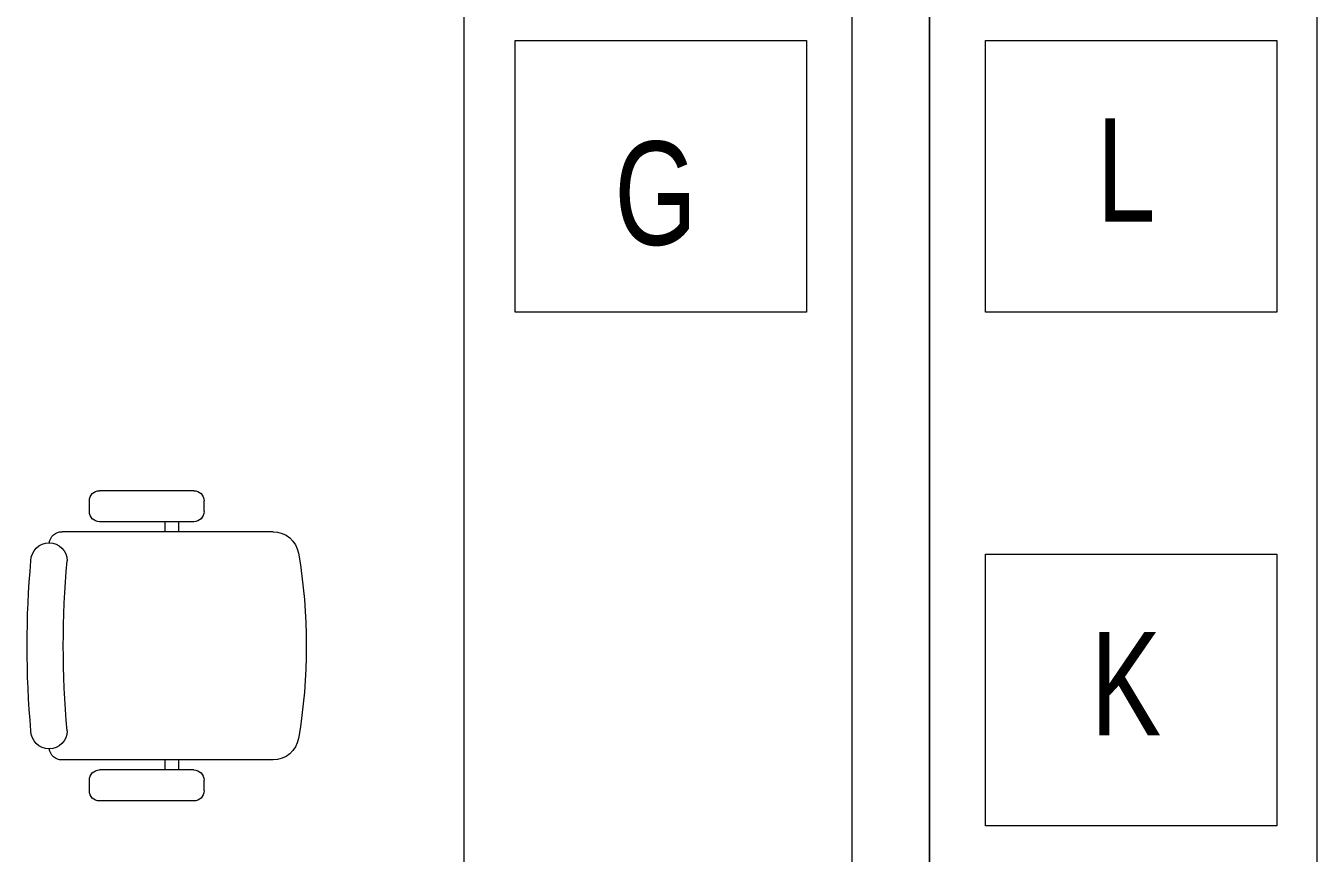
# Model space of a CAD drawing. Header units: metres. Extents: x -18745 to 220762, y -1579758 to -1356048.
# Drawn here: x 197791 to 200288, y -1457815 to -1456215 of the extents above; entities that cross this region are included whole.
import ezdxf

# ---------------------------------------------------------------- set-up
doc = ezdxf.new("R2010")
doc.units = ezdxf.units.M
doc.layers.get('0').update_dxf_attribs({"lineweight": 0})
doc.layers.add('A-100 - Copy$0$Medical Equipment and Furniture', color=8, linetype='Continuous', lineweight=0)
doc.layers.add('A-100 - Copy$0$NEW', color=8, linetype='Continuous', lineweight=5)
doc.styles.add('A-100 - Copy$0$X3G_ENTITY_2587EA', font='swisscl.ttf', dxfattribs={"height": 200})

# ---------------------------------------------------------------- blocks, each defined once
blk = doc.blocks.new('*X66')
for p, q in [((5, 3), (5, 3)), ((5, 3), (5, 3)), ((5, 3), (5, 3)), ((5, 3), (5, 3)), ((5, 3), (5, 3)), ((5, 3), (5, 3)), ((5, 3), (5, 3)), ((5, 3), (5, 3)), ((5, 3), (5, 3)), ((5, 3), (5, 3)), ((5, 3), (5, 3)), ((5, 3), (5, 3)), ((5, 3), (5, 3)), ((5, 3), (5, 3)), ((5, 3), (5, 3)), ((5, 3), (5, 3)), ((5, 3), (5, 3)), ((5, 3), (5, 3)), ((5, 3), (5, 3)), ((5, 3), (5, 3)), ((5, 3), (5, 3)), ((5, 3), (5, 3)), ((5, 3), (5, 3)), ((5, 3), (5, 3)), ((5, 3), (5, 3)), ((5, 3), (5, 3)), ((5, 3), (5, 3)), ((5, 3), (5, 3)), ((5, 3), (5, 3)), ((5, 3), (5, 3)), ((5, 3), (5, 3)), ((5, 3), (5, 3)), ((5, 3), (5, 3)), ((5, 3), (5, 3)), ((5, 3), (5, 3)), ((5, 3), (5, 3)), ((5, 3), (5, 3)), ((5, 3), (5, 3)), ((5, 3), (5, 3)), ((5, 3), (5, 3)), ((5, 3), (5, 3)), ((5, 3), (5, 3)), ((5, 3), (5, 3)), ((5, 3), (5, 3)), ((5, 3), (5, 3)), ((5, 3), (5, 3)), ((5, 3), (5, 3)), ((5, 3), (5, 3)), ((5, 3), (5, 3)), ((5, 3), (5, 3)), ((5, 3), (5, 3)), ((5, 3), (5, 3)), ((5, 3), (5, 3)), ((5, 3), (5, 3)), ((5, 3), (5, 3)), ((5, 3), (5, 3)), ((5, 3), (5, 3)), ((5, 3), (5, 3)), ((5, 3), (5, 3)), ((5, 3), (5, 3)), ((5, 3), (5, 3)), ((5, 3), (5, 3)), ((5, 3), (5, 3)), ((5, 3), (5, 3)), ((5, 3), (5, 3)), ((5, 3), (5, 3)), ((6, 3), (5, 3)), ((5, 3), (5, 3)), ((6, 3), (5, 3)), ((5, 3), (5, 3)), ((6, 3), (5, 3)), ((5, 3), (5, 3)), ((6, 3), (5, 3)), ((5, 3), (5, 3)), ((5, 3), (5, 3)), ((5, 3), (5, 3)), ((5, 3), (5, 3)), ((5, 3), (5, 3)), ((5, 3), (5, 3)), ((5, 3), (5, 3)), ((5, 3), (5, 3)), ((5, 3), (5, 3)), ((5, 3), (5, 3)), ((5, 3), (5, 3)), ((5, 3), (5, 3)), ((5, 3), (5, 3)), ((5, 3), (5, 3)), ((5, 3), (5, 3)), ((5, 3), (5, 3)), ((5, 3), (5, 3)), ((5, 3), (5, 3)), ((5, 3), (5, 3)), ((5, 3), (5, 3)), ((5, 3), (5, 3)), ((5, 3), (5, 3)), ((5, 3), (5, 3)), ((6, 3), (6, 3)), ((6, 3), (6, 3)), ((6, 3), (6, 3)), ((6, 3), (6, 3)), ((6, 3), (6, 3)), ((6, 3), (6, 3)), ((6, 3), (6, 3)), ((6, 3), (6, 3)), ((6, 3), (6, 3)), ((6, 3), (6, 3)), ((6, 3), (6, 3)), ((6, 3), (6, 3)), ((6, 3), (6, 3)), ((6, 3), (6, 3)), ((6, 3), (6, 3)), ((6, 3), (6, 3)), ((6, 3), (6, 3)), ((6, 3), (6, 3)), ((6, 3), (6, 3)), ((6, 3), (6, 3)), ((6, 3), (6, 3)), ((6, 3), (6, 3)), ((6, 3), (6, 3)), ((6, 3), (6, 3)), ((6, 3), (6, 3)), ((6, 3), (6, 3)), ((6, 3), (6, 3)), ((6, 3), (6, 3)), ((6, 3), (6, 3)), ((6, 3), (6, 3)), ((6, 3), (6, 3)), ((6, 3), (6, 3)), ((6, 3), (6, 3)), ((6, 3), (6, 3)), ((6, 3), (6, 3)), ((6, 3), (6, 3)), ((6, 3), (6, 3)), ((6, 3), (6, 3)), ((6, 3), (6, 3)), ((6, 3), (6, 3)), ((6, 3), (6, 3)), ((6, 3), (6, 3)), ((6, 3), (6, 3)), ((6, 3), (6, 3)), ((6, 3), (6, 3)), ((6, 3), (6, 3)), ((6, 3), (6, 3)), ((6, 3), (6, 3)), ((6, 3), (6, 3)), ((6, 3), (6, 3)), ((6, 3), (6, 3)), ((6, 3), (6, 3)), ((6, 3), (6, 3)), ((6, 3), (6, 3)), ((6, 3), (6, 3)), ((6, 3), (6, 3)), ((6, 3), (6, 3)), ((6, 3), (6, 3)), ((6, 3), (6, 3)), ((6, 3), (6, 3)), ((6, 3), (6, 3)), ((6, 3), (6, 3)), ((6, 3), (6, 3)), ((6, 3), (6, 3)), ((6, 3), (6, 3)), ((6, 3), (6, 3)), ((6, 3), (6, 3)), ((6, 3), (6, 3)), ((6, 3), (6, 3)), ((6, 3), (6, 3)), ((6, 3), (6, 3)), ((6, 3), (6, 3)), ((6, 3), (6, 3)), ((6, 3), (6, 3)), ((6, 3), (6, 3)), ((6, 3), (6, 3)), ((6, 3), (6, 3)), ((6, 3), (6, 3)), ((6, 3), (6, 3)), ((6, 3), (6, 3)), ((6, 3), (6, 3)), ((6, 3), (6, 3)), ((6, 3), (6, 3)), ((6, 3), (6, 3)), ((6, 3), (6, 3)), ((6, 3), (6, 3)), ((6, 3), (6, 3)), ((6, 3), (6, 3)), ((6, 3), (6, 3)), ((6, 3), (6, 3)), ((6, 3), (6, 3)), ((6, 3), (6, 3)), ((6, 3), (6, 3)), ((6, 3), (6, 3)), ((6, 3), (6, 3)), ((6, 3), (6, 3)), ((6, 3), (6, 3)), ((6, 3), (6, 3)), ((6, 3), (6, 3)), ((6, 3), (6, 3)), ((6, 3), (6, 3)), ((6, 3), (6, 3)), ((6, 3), (6, 3)), ((6, 3), (6, 3)), ((6, 3), (6, 3)), ((6, 3), (6, 3)), ((6, 3), (6, 3)), ((6, 3), (6, 3)), ((6, 3), (6, 3)), ((6, 3), (6, 3)), ((6, 3), (6, 3)), ((6, 3), (6, 3)), ((6, 3), (6, 3)), ((6, 3), (6, 3)), ((6, 3), (6, 3)), ((6, 3), (6, 3)), ((6, 3), (6, 3)), ((6, 3), (6, 3)), ((6, 3), (6, 3)), ((6, 3), (6, 3)), ((6, 3), (6, 3)), ((6, 3), (6, 3)), ((6, 3), (6, 3)), ((6, 3), (6, 3)), ((6, 3), (6, 3)), ((6, 3), (6, 3)), ((6, 3), (6, 3)), ((6, 3), (6, 3)), ((6, 3), (6, 3)), ((6, 3), (6, 3)), ((6, 3), (6, 3)), ((6, 3), (6, 3)), ((6, 3), (6, 3)), ((6, 3), (6, 3)), ((6, 3), (6, 3)), ((6, 3), (6, 3)), ((6, 3), (6, 3)), ((6, 3), (6, 3)), ((6, 3), (6, 3)), ((6, 3), (6, 3)), ((6, 3), (6, 3)), ((6, 3), (6, 3)), ((6, 3), (6, 3)), ((6, 3), (6, 3)), ((6, 3), (6, 3)), ((6, 3), (6, 3)), ((6, 3), (6, 3)), ((6, 3), (6, 3)), ((6, 3), (6, 3)), ((6, 3), (6, 3)), ((6, 3), (6, 3)), ((6, 3), (6, 3)), ((6, 3), (6, 3)), ((6, 3), (6, 3)), ((6, 3), (6, 3)), ((6, 3), (6, 3)), ((6, 3), (6, 3)), ((6, 3), (6, 3)), ((6, 3), (6, 3)), ((6, 3), (6, 3)), ((6, 3), (6, 3)), ((6, 3), (6, 3)), ((6, 3), (6, 3)), ((6, 3), (6, 3)), ((6, 3), (6, 3)), ((6, 3), (6, 3)), ((6, 3), (6, 3)), ((6, 3), (6, 3)), ((6, 3), (6, 3)), ((6, 3), (6, 3)), ((6, 3), (6, 3)), ((6, 3), (6, 3)), ((6, 3), (6, 3)), ((6, 3), (6, 3)), ((6, 3), (6, 3)), ((6, 3), (6, 3)), ((6, 3), (6, 3)), ((6, 3), (6, 3)), ((6, 3), (6, 3)), ((6, 3), (6, 3)), ((6, 3), (6, 3)), ((6, 3), (6, 3)), ((6, 3), (6, 3)), ((6, 3), (6, 3)), ((6, 3), (6, 3)), ((6, 3), (6, 3)), ((6, 3), (6, 3)), ((6, 3), (6, 3)), ((6, 3), (6, 3)), ((6, 3), (6, 3)), ((6, 3), (6, 3)), ((6, 3), (6, 3)), ((6, 3), (6, 3)), ((6, 3), (6, 3)), ((6, 3), (6, 3)), ((6, 3), (6, 3)), ((6, 3), (6, 3)), ((6, 3), (6, 3)), ((6, 3), (6, 3)), ((6, 3), (6, 3)), ((6, 3), (6, 3)), ((6, 3), (6, 3)), ((6, 3), (6, 3)), ((6, 3), (6, 3)), ((6, 3), (5, 3)), ((6, 3), (5, 3)), ((6, 3), (5, 3)), ((6, 3), (5, 3)), ((6, 3), (5, 3)), ((6, 3), (6, 3)), ((6, 3), (6, 3)), ((6, 3), (6, 3)), ((6, 3), (6, 3)), ((6, 3), (6, 3)), ((6, 3), (6, 3)), ((6, 3), (6, 3)), ((6, 3), (6, 3)), ((6, 3), (6, 3)), ((6, 3), (6, 3)), ((6, 3), (6, 3)), ((6, 3), (6, 3)), ((6, 3), (6, 3)), ((6, 3), (6, 3)), ((6, 3), (6, 3)), ((6, 3), (6, 3)), ((6, 3), (6, 3)), ((6, 3), (6, 3)), ((6, 3), (6, 3)), ((6, 3), (6, 3)), ((6, 3), (6, 3)), ((6, 3), (6, 3)), ((6, 3), (6, 3)), ((6, 3), (6, 3)), ((6, 3), (6, 3)), ((6, 3), (6, 3)), ((6, 3), (6, 3)), ((6, 3), (6, 3)), ((6, 3), (6, 3)), ((6, 3), (6, 3)), ((6, 3), (6, 3)), ((6, 3), (6, 3)), ((6, 3), (6, 3)), ((6, 3), (6, 3)), ((6, 3), (6, 3)), ((6, 3), (6, 3)), ((6, 3), (6, 3)), ((6, 3), (6, 3)), ((6, 3), (6, 3)), ((6, 3), (6, 3)), ((6, 3), (6, 3)), ((6, 3), (6, 3)), ((6, 3), (6, 3)), ((6, 3), (6, 3)), ((6, 3), (6, 3)), ((6, 3), (6, 3)), ((6, 3), (6, 3)), ((6, 3), (6, 3)), ((6, 3), (6, 3)), ((6, 3), (6, 3)), ((6, 3), (6, 3)), ((6, 3), (6, 3)), ((6, 3), (6, 3)), ((6, 3), (6, 3)), ((6, 3), (6, 3)), ((6, 3), (6, 3)), ((6, 3), (6, 3)), ((6, 3), (6, 3)), ((6, 3), (6, 3)), ((6, 3), (6, 3)), ((6, 3), (6, 3)), ((6, 3), (6, 3)), ((6, 3), (6, 3)), ((6, 3), (6, 3)), ((6, 3), (6, 3)), ((6, 3), (6, 3)), ((6, 3), (6, 3)), ((6, 3), (6, 3)), ((6, 3), (6, 3)), ((6, 3), (6, 3)), ((6, 3), (6, 3)), ((6, 3), (6, 3)), ((6, 3), (6, 3)), ((6, 3), (6, 3)), ((6, 3), (6, 3)), ((6, 3), (6, 3)), ((6, 3), (6, 3)), ((6, 3), (6, 3)), ((6, 3), (6, 3)), ((6, 3), (6, 3)), ((6, 3), (6, 3)), ((6, 3), (6, 3)), ((6, 3), (6, 3)), ((6, 3), (6, 3)), ((6, 3), (6, 3)), ((6, 3), (6, 3)), ((6, 3), (6, 3)), ((6, 3), (6, 3)), ((6, 3), (6, 3)), ((6, 3), (6, 3)), ((6, 3), (6, 3)), ((6, 3), (6, 3)), ((6, 3), (6, 3)), ((6, 3), (6, 3)), ((6, 3), (6, 3)), ((6, 3), (6, 3)), ((6, 3), (6, 3)), ((6, 3), (6, 3)), ((6, 3), (6, 3)), ((6, 3), (6, 3)), ((6, 3), (6, 3)), ((6, 3), (6, 3)), ((6, 3), (6, 3)), ((6, 3), (6, 3)), ((6, 3), (6, 3)), ((6, 3), (6, 3)), ((6, 3), (6, 3)), ((6, 3), (6, 3)), ((6, 3), (6, 3)), ((6, 3), (6, 3)), ((6, 3), (6, 3)), ((6, 3), (6, 3)), ((6, 3), (6, 3)), ((6, 3), (6, 3)), ((6, 3), (6, 3)), ((6, 3), (6, 3)), ((6, 3), (6, 3)), ((6, 3), (6, 3)), ((6, 3), (6, 3)), ((6, 3), (6, 3)), ((6, 3), (6, 3)), ((6, 3), (6, 3)), ((6, 3), (6, 3)), ((6, 3), (6, 3)), ((6, 3), (6, 3)), ((6, 3), (6, 3)), ((6, 3), (6, 3)), ((6, 3), (6, 3)), ((6, 3), (6, 3)), ((6, 3), (6, 3)), ((6, 3), (6, 3)), ((6, 3), (6, 3)), ((6, 3), (6, 3)), ((6, 3), (6, 3)), ((6, 3), (6, 3)), ((6, 3), (6, 3)), ((6, 3), (6, 3)), ((6, 3), (6, 3)), ((6, 3), (6, 3)), ((6, 3), (6, 3)), ((6, 3), (6, 3)), ((6, 3), (6, 3)), ((6, 3), (6, 3)), ((6, 3), (6, 3)), ((6, 3), (6, 3)), ((6, 3), (6, 3)), ((6, 3), (6, 3)), ((6, 3), (6, 3)), ((6, 3), (6, 3)), ((6, 3), (6, 3)), ((6, 3), (6, 3)), ((6, 3), (6, 3)), ((6, 3), (6, 3)), ((6, 3), (6, 3)), ((6, 3), (6, 3)), ((6, 3), (6, 3)), ((6, 3), (6, 3)), ((6, 3), (6, 3)), ((6, 3), (6, 3)), ((6, 3), (6, 3)), ((6, 3), (6, 3)), ((6, 3), (6, 3)), ((6, 3), (6, 3)), ((6, 3), (6, 3)), ((6, 3), (6, 3)), ((6, 3), (6, 3)), ((6, 3), (6, 3)), ((6, 3), (6, 3)), ((6, 3), (6, 3)), ((6, 3), (6, 3)), ((6, 3), (6, 3)), ((6, 3), (6, 3)), ((6, 3), (6, 3)), ((6, 3), (6, 3)), ((6, 3), (6, 3)), ((6, 3), (6, 3)), ((6, 3), (6, 3)), ((6, 3), (6, 3)), ((6, 3), (6, 3)), ((6, 3), (6, 3)), ((6, 3), (6, 3)), ((6, 3), (6, 3)), ((6, 3), (6, 3)), ((6, 3), (6, 3)), ((6, 3), (6, 3)), ((6, 3), (6, 3)), ((6, 3), (6, 3)), ((6, 3), (6, 3)), ((6, 3), (6, 3)), ((6, 3), (6, 3)), ((6, 3), (6, 3)), ((6, 3), (6, 3)), ((6, 3), (6, 3)), ((6, 3), (6, 3)), ((6, 3), (6, 3)), ((6, 3), (6, 3)), ((6, 3), (6, 3)), ((6, 3), (6, 3)), ((6, 3), (6, 3)), ((6, 3), (6, 3)), ((6, 3), (6, 3)), ((6, 3), (6, 3)), ((6, 3), (6, 3)), ((6, 3), (6, 3)), ((6, 3), (6, 3)), ((6, 3), (6, 3)), ((6, 3), (6, 3)), ((6, 3), (6, 3)), ((6, 3), (6, 3)), ((6, 3), (6, 3)), ((6, 3), (6, 3)), ((6, 3), (6, 3)), ((6, 3), (6, 3)), ((6, 3), (6, 3)), ((6, 3), (6, 3)), ((6, 3), (6, 3)), ((6, 3), (6, 3)), ((6, 3), (6, 3)), ((6, 3), (6, 3)), ((6, 3), (6, 3)), ((6, 3), (6, 3)), ((6, 3), (6, 3)), ((6, 3), (6, 3)), ((6, 3), (6, 3)), ((6, 3), (6, 3)), ((6, 3), (6, 3)), ((6, 3), (6, 3)), ((6, 3), (6, 3)), ((6, 3), (6, 3)), ((6, 3), (6, 3)), ((6, 3), (6, 3)), ((6, 3), (6, 3)), ((6, 3), (6, 3)), ((6, 3), (6, 3)), ((6, 3), (6, 3)), ((6, 3), (6, 3)), ((6, 3), (6, 3)), ((6, 3), (6, 3)), ((6, 3), (6, 3)), ((6, 3), (6, 3)), ((6, 3), (6, 3)), ((6, 3), (6, 3)), ((6, 3), (6, 3)), ((6, 3), (6, 3)), ((6, 3), (6, 3)), ((6, 3), (6, 3)), ((6, 3), (6, 3)), ((6, 3), (6, 3)), ((6, 3), (6, 3)), ((6, 3), (6, 3)), ((6, 3), (6, 3)), ((6, 3), (6, 3)), ((6, 3), (6, 3)), ((6, 3), (6, 3)), ((6, 3), (6, 3)), ((6, 3), (6, 3)), ((6, 3), (6, 3)), ((6, 3), (6, 3)), ((6, 3), (6, 3)), ((6, 3), (6, 3)), ((6, 3), (6, 3)), ((6, 3), (6, 3)), ((6, 3), (6, 3)), ((6, 3), (6, 3)), ((6, 3), (6, 3)), ((6, 3), (6, 3)), ((6, 3), (6, 3)), ((6, 3), (6, 3)), ((6, 3), (6, 3)), ((6, 3), (6, 3)), ((6, 3), (6, 3)), ((6, 3), (6, 3)), ((6, 3), (6, 3)), ((6, 3), (6, 3)), ((6, 3), (6, 3)), ((6, 3), (6, 3)), ((6, 3), (6, 3)), ((6, 3), (6, 3)), ((6, 3), (6, 3)), ((6, 3), (6, 3)), ((6, 3), (6, 3)), ((6, 3), (6, 3)), ((6, 3), (6, 3)), ((6, 3), (6, 3)), ((6, 3), (6, 3)), ((6, 3), (6, 3)), ((6, 3), (6, 3)), ((6, 3), (6, 3)), ((6, 3), (6, 3)), ((6, 3), (6, 3)), ((6, 3), (6, 3)), ((6, 3), (6, 3)), ((6, 3), (6, 3)), ((6, 3), (6, 3)), ((6, 3), (6, 3)), ((6, 3), (6, 3)), ((6, 3), (6, 3)), ((6, 3), (6, 3)), ((6, 3), (6, 3)), ((6, 3), (6, 3)), ((6, 3), (6, 3)), ((6, 3), (6, 3)), ((6, 3), (6, 3)), ((6, 3), (6, 3)), ((6, 3), (6, 3)), ((6, 3), (6, 3)), ((6, 3), (6, 3)), ((6, 3), (6, 3)), ((6, 3), (6, 3)), ((6, 3), (6, 3)), ((6, 3), (6, 3)), ((6, 3), (6, 3)), ((6, 3), (6, 3)), ((6, 3), (6, 3)), ((6, 3), (6, 3)), ((6, 3), (6, 3)), ((6, 3), (6, 3))]:
    blk.add_line(p, q)
blk = doc.blocks.new('*X67')
for p, q in [((13, 1), (13, 1)), ((13, 1), (13, 1)), ((13, 1), (13, 1)), ((13, 1), (13, 1)), ((13, 1), (13, 1)), ((13, 1), (13, 1)), ((13, 1), (13, 1)), ((13, 1), (13, 1)), ((13, 1), (13, 1)), ((13, 1), (13, 1)), ((13, 1), (13, 1)), ((13, 1), (13, 1)), ((13, 1), (13, 1)), ((13, 1), (13, 1)), ((13, 1), (13, 1)), ((13, 1), (14, 1)), ((13, 1), (14, 1)), ((13, 1), (14, 1)), ((13, 1), (13, 1)), ((13, 1), (13, 1)), ((13, 1), (13, 1)), ((13, 1), (13, 1)), ((13, 1), (13, 1)), ((13, 1), (13, 1)), ((13, 1), (13, 1)), ((13, 1), (13, 1)), ((13, 1), (13, 1)), ((13, 1), (13, 1)), ((13, 1), (13, 1)), ((13, 1), (13, 1)), ((13, 1), (13, 1)), ((13, 1), (13, 1)), ((13, 1), (13, 1)), ((13, 1), (13, 1)), ((13, 1), (13, 1)), ((13, 1), (13, 1)), ((13, 1), (13, 1)), ((13, 1), (13, 1)), ((13, 1), (13, 1)), ((13, 1), (13, 1)), ((13, 1), (13, 1)), ((13, 1), (13, 1)), ((13, 1), (13, 1)), ((13, 1), (13, 1)), ((13, 1), (13, 1)), ((13, 1), (13, 1)), ((13, 1), (13, 1)), ((13, 1), (13, 1)), ((13, 1), (13, 1)), ((13, 1), (13, 1)), ((13, 1), (13, 1)), ((13, 1), (13, 1)), ((13, 1), (13, 1)), ((13, 1), (13, 1)), ((13, 1), (13, 1)), ((13, 1), (13, 1)), ((13, 1), (13, 1)), ((13, 1), (13, 1)), ((13, 1), (13, 1)), ((13, 1), (13, 1)), ((13, 1), (13, 1)), ((13, 1), (13, 1)), ((13, 1), (13, 1)), ((13, 1), (13, 1)), ((13, 1), (13, 1)), ((13, 1), (13, 1)), ((13, 1), (13, 1)), ((13, 1), (13, 1)), ((13, 1), (13, 1)), ((13, 1), (13, 1)), ((13, 1), (13, 1)), ((13, 1), (13, 1)), ((13, 1), (13, 1)), ((13, 1), (13, 1)), ((13, 1), (13, 1)), ((13, 1), (13, 1)), ((13, 1), (13, 1)), ((13, 1), (13, 1)), ((13, 1), (13, 1)), ((13, 1), (13, 1)), ((13, 1), (13, 1)), ((13, 1), (13, 1)), ((13, 1), (13, 1)), ((13, 1), (13, 1)), ((13, 1), (13, 1)), ((13, 1), (13, 1)), ((13, 1), (13, 1)), ((13, 1), (13, 1)), ((13, 1), (13, 1)), ((13, 1), (13, 1)), ((13, 1), (13, 1)), ((13, 1), (13, 1)), ((13, 1), (13, 1)), ((13, 1), (13, 1)), ((13, 1), (13, 1)), ((13, 1), (13, 1)), ((13, 1), (13, 1)), ((13, 1), (13, 1)), ((13, 1), (13, 1)), ((13, 1), (13, 1)), ((13, 1), (13, 1)), ((13, 1), (13, 1)), ((13, 1), (13, 1)), ((13, 1), (13, 1)), ((13, 1), (13, 1)), ((13, 1), (13, 1)), ((13, 1), (13, 1)), ((13, 1), (13, 1)), ((13, 1), (13, 1)), ((13, 1), (13, 1)), ((13, 1), (13, 1)), ((13, 1), (13, 1)), ((13, 1), (13, 1)), ((13, 1), (13, 1)), ((13, 1), (13, 1)), ((13, 1), (13, 1)), ((13, 1), (13, 1)), ((13, 1), (13, 1)), ((13, 1), (13, 1)), ((13, 1), (13, 1)), ((13, 1), (13, 1)), ((13, 1), (13, 1)), ((13, 1), (13, 1)), ((13, 1), (14, 1)), ((13, 0), (13, 0)), ((13, 0), (13, 0)), ((13, 0), (13, 0)), ((13, 0), (13, 0)), ((13, 0), (13, 0)), ((13, 0), (13, 0)), ((13, 0), (13, 0)), ((13, 0), (13, 0)), ((13, 0), (13, 0)), ((13, 0), (13, 0)), ((13, 0), (13, 0)), ((13, 0), (13, 0)), ((13, 0), (13, 0)), ((13, 0), (13, 0)), ((13, 0), (13, 0)), ((13, 0), (13, 0)), ((13, 0), (13, 0)), ((13, 0), (13, 0)), ((13, 0), (13, 0)), ((13, 0), (13, 0)), ((13, 0), (13, 0)), ((13, 0), (13, 0)), ((13, 0), (13, 0)), ((13, 0), (13, 0)), ((13, 0), (13, 0)), ((13, 0), (13, 0)), ((13, 0), (13, 0)), ((13, 0), (13, 0)), ((13, 0), (13, 0)), ((13, 0), (13, 0)), ((13, 0), (13, 0)), ((13, 0), (13, 0)), ((13, 0), (13, 0)), ((13, 0), (13, 0)), ((13, 0), (13, 0)), ((13, 0), (13, 0)), ((13, 0), (13, 0)), ((13, 0), (13, 0)), ((13, 0), (13, 0)), ((13, 0), (13, 0)), ((13, 0), (13, 0)), ((13, 0), (13, 0)), ((13, 0), (13, 0)), ((13, 0), (13, 0)), ((13, 0), (13, 0)), ((13, 0), (13, 0)), ((13, 0), (13, 0)), ((13, 0), (13, 0)), ((13, 0), (14, 0)), ((13, 0), (14, 0)), ((13, 0), (13, 0)), ((13, 0), (14, 0)), ((14, 1), (14, 1)), ((14, 1), (14, 1)), ((14, 1), (14, 1)), ((14, 1), (14, 1)), ((14, 1), (14, 1)), ((14, 1), (14, 1)), ((14, 1), (14, 1)), ((14, 1), (14, 1)), ((14, 1), (14, 1)), ((14, 1), (14, 1)), ((14, 1), (14, 1)), ((14, 1), (14, 1)), ((14, 1), (14, 1)), ((14, 1), (14, 1)), ((14, 1), (14, 1)), ((14, 1), (14, 1)), ((14, 1), (14, 1)), ((14, 1), (14, 1)), ((14, 1), (14, 1)), ((14, 1), (14, 1)), ((14, 1), (14, 1)), ((14, 1), (14, 1)), ((14, 1), (14, 1)), ((14, 1), (14, 1)), ((14, 1), (14, 1)), ((14, 1), (14, 1)), ((14, 1), (14, 1)), ((14, 1), (14, 1)), ((14, 1), (14, 1)), ((14, 1), (14, 1)), ((14, 1), (14, 1)), ((14, 1), (14, 1)), ((14, 1), (14, 1)), ((14, 1), (14, 1)), ((14, 1), (14, 1)), ((14, 1), (14, 1)), ((14, 1), (14, 1)), ((14, 1), (14, 1)), ((14, 1), (14, 1)), ((14, 1), (14, 1)), ((14, 1), (14, 1)), ((14, 1), (14, 1)), ((14, 1), (14, 1)), ((14, 1), (14, 1)), ((14, 1), (14, 1)), ((14, 1), (14, 1)), ((14, 1), (14, 1)), ((14, 1), (14, 1)), ((14, 1), (14, 1)), ((14, 1), (14, 1)), ((14, 1), (14, 1)), ((14, 1), (14, 1)), ((14, 1), (14, 1)), ((14, 1), (14, 1)), ((14, 1), (14, 1)), ((14, 1), (14, 1)), ((14, 1), (14, 1)), ((14, 1), (14, 1)), ((14, 1), (14, 1)), ((14, 1), (14, 1)), ((14, 1), (14, 1)), ((14, 1), (14, 1)), ((14, 1), (14, 1)), ((14, 1), (14, 1)), ((14, 1), (14, 1)), ((14, 1), (14, 1)), ((14, 1), (14, 1)), ((14, 1), (14, 1)), ((14, 1), (14, 1)), ((14, 1), (14, 1)), ((14, 1), (14, 1)), ((14, 1), (14, 1)), ((14, 1), (14, 1)), ((14, 1), (14, 1)), ((14, 1), (14, 1)), ((14, 1), (14, 1)), ((14, 1), (14, 1)), ((14, 1), (14, 1)), ((14, 1), (14, 1)), ((14, 1), (14, 1)), ((14, 1), (14, 1)), ((14, 1), (14, 1)), ((14, 1), (14, 1)), ((14, 1), (14, 1)), ((14, 1), (14, 1)), ((14, 1), (14, 1)), ((14, 1), (14, 1)), ((14, 1), (14, 1)), ((14, 1), (14, 1)), ((14, 1), (14, 1)), ((14, 1), (14, 1)), ((14, 1), (14, 1)), ((14, 1), (14, 1)), ((14, 1), (14, 1)), ((14, 0), (14, 0)), ((14, 0), (14, 0)), ((14, 0), (14, 0)), ((14, 0), (14, 0)), ((14, 0), (14, 0)), ((14, 0), (14, 0)), ((14, 0), (14, 0)), ((14, 0), (14, 0)), ((14, 0), (14, 0)), ((14, 0), (14, 0)), ((14, 0), (14, 0)), ((14, 0), (14, 0)), ((14, 0), (14, 0)), ((14, 0), (14, 0)), ((14, 0), (14, 0)), ((14, 0), (14, 0)), ((14, 0), (14, 0)), ((14, 0), (14, 0)), ((14, 0), (14, 0)), ((14, 0), (14, 0)), ((14, 0), (14, 0)), ((14, 0), (14, 0)), ((14, 0), (14, 0)), ((14, 0), (14, 0)), ((14, 0), (14, 0)), ((14, 0), (14, 0)), ((14, 0), (14, 0)), ((14, 0), (14, 0)), ((14, 0), (14, 0)), ((14, 0), (14, 0)), ((14, 0), (14, 0)), ((14, 0), (14, 0)), ((14, 0), (14, 0)), ((14, 0), (14, 0)), ((14, 0), (14, 0)), ((14, 0), (14, 0)), ((14, 0), (14, 0)), ((14, 0), (14, 0)), ((14, 0), (14, 0)), ((14, 0), (14, 0)), ((14, 0), (14, 0)), ((14, 0), (14, 0)), ((14, 0), (14, 0)), ((14, 0), (14, 0)), ((14, 0), (14, 0)), ((14, 0), (14, 0)), ((14, 0), (14, 0)), ((14, 0), (14, 0)), ((13, 0), (13, 0)), ((13, 0), (14, 0)), ((13, 0), (13, 0)), ((13, 0), (14, 0)), ((13, 0), (13, 0)), ((13, 0), (14, 0)), ((13, 0), (13, 0)), ((13, 0), (13, 0)), ((13, 0), (13, 0)), ((13, 0), (13, 0)), ((13, 0), (14, 0)), ((13, 0), (13, 0)), ((13, 0), (14, 0)), ((13, 0), (13, 0)), ((13, 0), (14, 0)), ((13, 0), (13, 0)), ((13, 0), (14, 0)), ((13, 0), (13, 0)), ((13, 0), (14, 0)), ((13, 0), (13, 0)), ((13, 0), (14, 0)), ((13, 0), (13, 0)), ((13, 0), (14, 0)), ((13, 0), (13, 0)), ((13, 0), (13, 0)), ((13, 0), (13, 0)), ((13, 0), (14, 0)), ((13, 0), (13, 0)), ((13, 0), (14, 0)), ((13, 0), (13, 0)), ((13, 0), (14, 0)), ((13, 0), (13, 0)), ((13, 0), (14, 0)), ((13, 0), (13, 0)), ((13, 0), (13, 0)), ((13, 0), (13, 0)), ((13, 0), (13, 0)), ((13, 0), (13, 0)), ((13, 0), (13, 0)), ((13, 0), (13, 0)), ((13, 0), (13, 0)), ((13, 0), (13, 0)), ((13, 0), (13, 0)), ((13, 0), (13, 0)), ((13, 0), (13, 0)), ((13, 0), (13, 0)), ((13, 0), (13, 0)), ((13, 0), (13, 0)), ((13, 0), (13, 0)), ((13, 0), (13, 0)), ((13, 0), (13, 0)), ((13, 0), (13, 0)), ((13, 0), (13, 0)), ((13, 0), (13, 0)), ((13, 0), (13, 0)), ((13, 0), (13, 0)), ((13, 0), (13, 0)), ((13, 0), (13, 0)), ((13, 0), (13, 0)), ((13, 0), (13, 0)), ((13, 0), (13, 0)), ((13, 0), (13, 0)), ((13, 0), (13, 0)), ((13, 0), (13, 0)), ((13, -1), (13, -1)), ((13, -1), (13, -1)), ((13, -1), (13, -1)), ((13, -1), (13, -1)), ((13, -1), (13, -1)), ((13, -1), (14, -1)), ((13, -1), (13, -1)), ((14, 0), (14, 0)), ((14, 0), (14, 0)), ((14, 0), (14, 0)), ((14, 0), (14, 0)), ((14, 0), (14, 0)), ((14, 0), (14, 0)), ((14, 0), (14, 0)), ((14, 0), (14, 0)), ((14, 0), (14, 0)), ((14, 0), (14, 0)), ((14, 0), (14, 0)), ((14, 0), (14, 0)), ((14, 0), (14, 0)), ((14, 0), (14, 0)), ((14, 0), (14, 0)), ((13, 0), (14, 0)), ((14, 0), (14, 0)), ((14, 0), (14, 0)), ((14, 0), (14, 0)), ((14, 0), (14, 0)), ((14, 0), (14, 0)), ((14, 0), (14, 0)), ((14, 0), (14, 0)), ((14, 0), (14, 0)), ((14, 0), (14, 0)), ((14, 0), (14, 0)), ((14, 0), (14, 0)), ((14, 0), (14, 0)), ((14, 0), (14, 0)), ((14, 0), (14, 0)), ((14, 0), (14, 0)), ((14, 0), (14, 0)), ((14, 0), (14, 0)), ((14, 0), (14, 0)), ((14, 0), (14, 0)), ((14, 0), (14, 0)), ((14, 0), (14, 0)), ((14, 0), (14, 0)), ((14, 0), (14, 0)), ((14, 0), (14, 0)), ((14, 0), (14, 0)), ((14, 0), (14, 0)), ((14, 0), (14, 0)), ((14, 0), (14, 0)), ((14, 0), (14, 0)), ((14, 0), (14, 0)), ((14, 0), (14, 0)), ((14, 0), (14, 0)), ((14, 0), (14, 0)), ((14, 0), (14, 0)), ((14, -1), (14, -1)), ((14, -1), (14, -1)), ((14, -1), (14, -1)), ((14, -1), (14, -1)), ((14, -1), (14, -1))]:
    blk.add_line(p, q)
blk = doc.blocks.new('A-100 - Copy$0$GF21018-P')
for p, q in [((-0.2207, 0.4756), (-0.2207, 0.0675)), ((0.2205, 0.4756), (0.2205, 0.0675)), ((-0.2806, 0.3422), (-0.2598, 0.3422)), ((0.2596, 0.3422), (0.2804, 0.3422)), ((-0.3002, 0.3226), (-0.3002, 0.14)), ((-0.2402, 0.3226), (-0.2402, 0.14)), ((0.24, 0.3226), (0.24, 0.14)), ((0.3, 0.3226), (0.3, 0.14)), ((-0.2402, 0.2937), (-0.2207, 0.2937)), ((0.2205, 0.2937), (0.24, 0.2937)), ((-0.2402, 0.2671), (-0.2207, 0.2671)), ((0.2205, 0.2671), (0.24, 0.2671)), ((-0.2806, 0.1204), (-0.2598, 0.1204)), ((0.2596, 0.1204), (0.2804, 0.1204))]:
    blk.add_line(p, q)
for points in [[(0.24, 0.2937), (0.24, 0.2937), (0.24, 0.2937), (0.24, 0.2937), (0.24, 0.2937), (0.24, 0.2937), (0.24, 0.2937), (0.24, 0.2937), (0.24, 0.2937), (0.24, 0.2937), (0.24, 0.2937), (0.24, 0.2937), (0.24, 0.2937), (0.24, 0.2937), (0.24, 0.2937), (0.24, 0.2937), (0.24, 0.2937), (0.24, 0.2937), (0.24, 0.2937), (0.24, 0.2937), (0.24, 0.2937), (0.24, 0.2937), (0.24, 0.2937), (0.24, 0.2937), (0.24, 0.2937), (0.24, 0.2937), (0.24, 0.2937), (0.24, 0.2937), (0.24, 0.2937), (0.24, 0.2937), (0.24, 0.2937), (0.24, 0.2937), (0.24, 0.2937), (0.24, 0.2937), (0.24, 0.2937), (0.24, 0.2937), (0.24, 0.2937), (0.24, 0.2937), (0.24, 0.2937), (0.24, 0.2937), (0.24, 0.2937), (0.24, 0.2937), (0.24, 0.2937), (0.24, 0.2937), (0.24, 0.2937), (0.24, 0.2937), (0.24, 0.2937), (0.24, 0.2937), (0.24, 0.2937), (0.24, 0.2937), (0.24, 0.2937), (0.24, 0.2937), (0.24, 0.2937), (0.24, 0.2937), (0.24, 0.2937), (0.24, 0.2937), (0.24, 0.2937), (0.24, 0.2937), (0.24, 0.2937), (0.24, 0.2937), (0.24, 0.2937), (0.24, 0.2937), (0.24, 0.2937), (0.24, 0.2937), (0.24, 0.2937), (0.24, 0.2937), (0.24, 0.2937), (0.24, 0.2937), (0.24, 0.2937), (0.24, 0.2937), (0.24, 0.2937), (0.24, 0.2937), (0.24, 0.2937), (0.24, 0.2937), (0.24, 0.2937), (0.24, 0.2937), (0.24, 0.2937), (0.24, 0.2937), (0.24, 0.2937), (0.24, 0.2937), (0.24, 0.2937), (0.24, 0.2937), (0.24, 0.2937), (0.24, 0.2937), (0.24, 0.2937), (0.24, 0.2937), (0.24, 0.2937), (0.24, 0.2937), (0.24, 0.2937), (0.24, 0.2937), (0.24, 0.2937), (0.24, 0.2937), (0.24, 0.2937), (0.24, 0.2937), (0.24, 0.2937), (0.24, 0.2937), (0.24, 0.2937), (0.24, 0.2937), (0.24, 0.2937), (0.24, 0.2937), (0.24, 0.2937), (0.24, 0.2937), (0.24, 0.2937), (0.24, 0.2937), (0.24, 0.2937), (0.24, 0.2937), (0.24, 0.2937), (0.24, 0.2937), (0.24, 0.2937), (0.24, 0.2937), (0.24, 0.2937), (0.24, 0.2937), (0.24, 0.2937), (0.24, 0.2937), (0.24, 0.2937), (0.24, 0.2937), (0.24, 0.2937), (0.24, 0.2937), (0.24, 0.2937), (0.24, 0.2937), (0.24, 0.2937), (0.24, 0.2937), (0.24, 0.2937), (0.24, 0.2937), (0.24, 0.2937), (0.24, 0.2937), (0.24, 0.2937), (0.24, 0.2937), (0.24, 0.2937), (0.24, 0.2937), (0.24, 0.2937), (0.24, 0.2937), (0.24, 0.2937), (0.24, 0.2937), (0.24, 0.2937), (0.24, 0.2937), (0.24, 0.2937), (0.24, 0.2937), (0.24, 0.2937), (0.24, 0.2937), (0.24, 0.2937), (0.24, 0.2937), (0.24, 0.2937), (0.24, 0.2937), (0.24, 0.2937), (0.24, 0.2937), (0.24, 0.2937), (0.24, 0.2937), (0.24, 0.2937), (0.24, 0.2937), (0.24, 0.2937), (0.24, 0.2937), (0.24, 0.2937), (0.24, 0.2937), (0.24, 0.2937), (0.24, 0.2937), (0.24, 0.2937), (0.24, 0.2937), (0.24, 0.2937), (0.24, 0.2937), (0.24, 0.2937), (0.24, 0.2937), (0.24, 0.2937), (0.24, 0.2937), (0.24, 0.2937), (0.24, 0.2937), (0.24, 0.2937), (0.24, 0.2937), (0.24, 0.2937), (0.24, 0.2937), (0.24, 0.2937), (0.24, 0.2937), (0.24, 0.2937), (0.24, 0.2937), (0.24, 0.2937), (0.24, 0.2937), (0.24, 0.2937), (0.24, 0.2937), (0.24, 0.2937), (0.24, 0.2937), (0.24, 0.2937), (0.24, 0.2937), (0.24, 0.2937), (0.24, 0.2937), (0.24, 0.2937), (0.24, 0.2937), (0.24, 0.2937), (0.24, 0.2937), (0.24, 0.2937), (0.24, 0.2937), (0.24, 0.2937), (0.24, 0.2937), (0.24, 0.2937), (0.24, 0.2937), (0.24, 0.2937), (0.24, 0.2937), (0.24, 0.2937), (0.24, 0.2937), (0.24, 0.2937), (0.24, 0.2937), (0.24, 0.2937), (0.24, 0.2937), (0.24, 0.2937), (0.24, 0.2937), (0.24, 0.2937), (0.24, 0.2937), (0.24, 0.2937), (0.24, 0.2937), (0.24, 0.2937), (0.24, 0.2937), (0.24, 0.2937), (0.24, 0.2937), (0.24, 0.2937), (0.24, 0.2937), (0.24, 0.2937), (0.24, 0.2937), (0.24, 0.2937), (0.24, 0.2937), (0.24, 0.2937), (0.24, 0.2937), (0.24, 0.2937), (0.24, 0.2937), (0.24, 0.2937), (0.24, 0.2937), (0.24, 0.2937), (0.24, 0.2937), (0.24, 0.2937), (0.24, 0.2937), (0.24, 0.2937), (0.24, 0.2937), (0.24, 0.2937), (0.24, 0.2937), (0.24, 0.2937), (0.24, 0.2937), (0.24, 0.2937), (0.24, 0.2937), (0.24, 0.2937), (0.24, 0.2937), (0.24, 0.2937), (0.24, 0.2937), (0.24, 0.2937), (0.24, 0.2937), (0.24, 0.2937), (0.24, 0.2937), (0.24, 0.2937), (0.24, 0.2937), (0.24, 0.2937), (0.24, 0.2937), (0.24, 0.2937), (0.24, 0.2937), (0.24, 0.2937), (0.24, 0.2937), (0.24, 0.2937), (0.24, 0.2937), (0.24, 0.2937), (0.24, 0.2937), (0.24, 0.2937), (0.24, 0.2937), (0.24, 0.2937), (0.24, 0.2937), (0.24, 0.2937), (0.24, 0.2937), (0.24, 0.2937), (0.24, 0.2937), (0.24, 0.2937), (0.24, 0.2937), (0.24, 0.2937), (0.24, 0.2937), (0.24, 0.2937), (0.24, 0.2937), (0.24, 0.2937), (0.24, 0.2937), (0.24, 0.2937), (0.24, 0.2937), (0.24, 0.2937), (0.24, 0.2937), (0.24, 0.2937)], [(0.24, 0.2937), (0.24, 0.2937), (0.24, 0.2937), (0.24, 0.2937), (0.24, 0.2937), (0.24, 0.2937), (0.24, 0.2937), (0.24, 0.2937), (0.24, 0.2937), (0.24, 0.2937), (0.24, 0.2937), (0.24, 0.2937), (0.24, 0.2937), (0.24, 0.2937), (0.24, 0.2937), (0.24, 0.2937), (0.24, 0.2937), (0.24, 0.2937), (0.24, 0.2937), (0.24, 0.2937), (0.24, 0.2937), (0.24, 0.2937), (0.24, 0.2937), (0.24, 0.2937), (0.24, 0.2937), (0.24, 0.2937), (0.24, 0.2937), (0.24, 0.2937), (0.24, 0.2937), (0.24, 0.2937), (0.24, 0.2937), (0.24, 0.2937), (0.24, 0.2937), (0.24, 0.2937), (0.24, 0.2937), (0.24, 0.2937), (0.24, 0.2937), (0.24, 0.2937), (0.24, 0.2937), (0.24, 0.2937), (0.24, 0.2937), (0.24, 0.2937), (0.24, 0.2937), (0.24, 0.2937), (0.24, 0.2937), (0.24, 0.2937), (0.24, 0.2937), (0.24, 0.2937), (0.24, 0.2937), (0.24, 0.2937), (0.24, 0.2937), (0.24, 0.2937), (0.24, 0.2937), (0.24, 0.2937), (0.24, 0.2937), (0.24, 0.2937), (0.24, 0.2937), (0.24, 0.2937), (0.24, 0.2937), (0.24, 0.2937), (0.24, 0.2937), (0.24, 0.2937), (0.24, 0.2937), (0.24, 0.2937), (0.24, 0.2937), (0.24, 0.2937), (0.24, 0.2937), (0.24, 0.2937), (0.24, 0.2937), (0.24, 0.2937), (0.24, 0.2937), (0.24, 0.2937), (0.24, 0.2937), (0.24, 0.2937), (0.24, 0.2937), (0.24, 0.2937), (0.24, 0.2937), (0.24, 0.2937), (0.24, 0.2937), (0.24, 0.2937), (0.24, 0.2937), (0.24, 0.2937), (0.24, 0.2937), (0.24, 0.2937), (0.24, 0.2937), (0.24, 0.2937), (0.24, 0.2937), (0.24, 0.2937), (0.24, 0.2937), (0.24, 0.2937), (0.24, 0.2937), (0.24, 0.2937), (0.24, 0.2937), (0.24, 0.2937), (0.24, 0.2937), (0.24, 0.2937), (0.24, 0.2937), (0.24, 0.2937), (0.24, 0.2937), (0.24, 0.2937), (0.24, 0.2937), (0.24, 0.2937), (0.24, 0.2937), (0.24, 0.2937), (0.24, 0.2937), (0.24, 0.2937), (0.24, 0.2937), (0.24, 0.2937), (0.24, 0.2937), (0.24, 0.2937), (0.24, 0.2937), (0.24, 0.2937), (0.24, 0.2937), (0.24, 0.2937), (0.24, 0.2937), (0.24, 0.2937), (0.24, 0.2937), (0.24, 0.2937), (0.24, 0.2937), (0.24, 0.2937), (0.24, 0.2937), (0.24, 0.2937), (0.24, 0.2937), (0.24, 0.2937), (0.24, 0.2937), (0.24, 0.2937), (0.24, 0.2937), (0.24, 0.2937), (0.24, 0.2937), (0.24, 0.2937), (0.24, 0.2937), (0.24, 0.2937), (0.24, 0.2937), (0.24, 0.2937), (0.24, 0.2937), (0.24, 0.2937), (0.24, 0.2937), (0.24, 0.2937), (0.24, 0.2937), (0.24, 0.2937), (0.24, 0.2937), (0.24, 0.2937), (0.24, 0.2937), (0.24, 0.2937), (0.24, 0.2937), (0.24, 0.2937), (0.24, 0.2937), (0.24, 0.2937), (0.24, 0.2937), (0.24, 0.2937), (0.24, 0.2937), (0.24, 0.2937), (0.24, 0.2937), (0.24, 0.2937), (0.24, 0.2937), (0.24, 0.2937), (0.24, 0.2937), (0.24, 0.2937), (0.24, 0.2937), (0.24, 0.2937), (0.24, 0.2937), (0.24, 0.2937), (0.24, 0.2937), (0.24, 0.2937), (0.24, 0.2937), (0.24, 0.2937), (0.24, 0.2937), (0.24, 0.2937), (0.24, 0.2937), (0.24, 0.2937), (0.24, 0.2937), (0.24, 0.2937), (0.24, 0.2937), (0.24, 0.2937), (0.24, 0.2937), (0.24, 0.2937), (0.24, 0.2937), (0.24, 0.2937), (0.24, 0.2937), (0.24, 0.2937), (0.24, 0.2937), (0.24, 0.2937), (0.24, 0.2937), (0.24, 0.2937), (0.24, 0.2937), (0.24, 0.2937), (0.24, 0.2937), (0.24, 0.2937), (0.24, 0.2937), (0.24, 0.2937), (0.24, 0.2937), (0.24, 0.2937), (0.24, 0.2937), (0.24, 0.2937), (0.24, 0.2937), (0.24, 0.2937), (0.24, 0.2937), (0.24, 0.2937), (0.24, 0.2937), (0.24, 0.2937), (0.24, 0.2937), (0.24, 0.2937), (0.24, 0.2937), (0.24, 0.2937), (0.24, 0.2937), (0.24, 0.2937), (0.24, 0.2937), (0.24, 0.2937), (0.24, 0.2937), (0.24, 0.2937), (0.24, 0.2937), (0.24, 0.2937), (0.24, 0.2937), (0.24, 0.2937), (0.24, 0.2937), (0.24, 0.2937), (0.24, 0.2937), (0.24, 0.2937), (0.24, 0.2937)], [(0.24, 0.2937), (0.24, 0.2937), (0.24, 0.2937), (0.24, 0.2937), (0.24, 0.2937), (0.24, 0.2937), (0.24, 0.2937), (0.24, 0.2937), (0.24, 0.2937), (0.24, 0.2937), (0.24, 0.2937), (0.24, 0.2937), (0.24, 0.2937), (0.24, 0.2937), (0.24, 0.2937), (0.24, 0.2937), (0.24, 0.2937), (0.24, 0.2937), (0.24, 0.2937), (0.24, 0.2937), (0.24, 0.2937), (0.24, 0.2937), (0.24, 0.2937), (0.24, 0.2937), (0.24, 0.2937), (0.24, 0.2937), (0.24, 0.2937), (0.24, 0.2937), (0.24, 0.2937), (0.24, 0.2937), (0.24, 0.2937), (0.24, 0.2937), (0.24, 0.2937), (0.24, 0.2937), (0.24, 0.2937), (0.24, 0.2937), (0.24, 0.2937), (0.24, 0.2937), (0.24, 0.2937), (0.24, 0.2937), (0.24, 0.2937), (0.24, 0.2937), (0.24, 0.2937), (0.24, 0.2937), (0.24, 0.2937), (0.24, 0.2937), (0.24, 0.2937), (0.24, 0.2937), (0.24, 0.2937), (0.24, 0.2937), (0.24, 0.2937), (0.24, 0.2937), (0.24, 0.2937), (0.24, 0.2937), (0.24, 0.2937), (0.24, 0.2937), (0.24, 0.2937), (0.24, 0.2937), (0.24, 0.2937), (0.24, 0.2937), (0.24, 0.2937), (0.24, 0.2937), (0.24, 0.2937), (0.24, 0.2937), (0.24, 0.2937), (0.24, 0.2937), (0.24, 0.2937), (0.24, 0.2937), (0.24, 0.2937), (0.24, 0.2937), (0.24, 0.2937), (0.24, 0.2937), (0.24, 0.2937), (0.24, 0.2937), (0.24, 0.2937), (0.24, 0.2937), (0.24, 0.2937), (0.24, 0.2937), (0.24, 0.2937), (0.24, 0.2937), (0.24, 0.2937), (0.24, 0.2937), (0.24, 0.2937), (0.24, 0.2937), (0.24, 0.2937), (0.24, 0.2937), (0.24, 0.2937), (0.24, 0.2937), (0.24, 0.2937), (0.24, 0.2937), (0.24, 0.2937), (0.24, 0.2937), (0.24, 0.2937), (0.24, 0.2937), (0.24, 0.2937), (0.24, 0.2937), (0.24, 0.2937), (0.24, 0.2937), (0.24, 0.2937), (0.24, 0.2937), (0.24, 0.2937), (0.24, 0.2937), (0.24, 0.2937), (0.24, 0.2937), (0.24, 0.2937), (0.24, 0.2937), (0.24, 0.2937), (0.24, 0.2937), (0.24, 0.2937), (0.24, 0.2937), (0.24, 0.2937), (0.24, 0.2937), (0.24, 0.2937), (0.24, 0.2937), (0.24, 0.2937), (0.24, 0.2937), (0.24, 0.2937), (0.24, 0.2937), (0.24, 0.2937), (0.24, 0.2937), (0.24, 0.2937), (0.24, 0.2937), (0.24, 0.2937), (0.24, 0.2937), (0.24, 0.2937), (0.24, 0.2937), (0.24, 0.2937), (0.24, 0.2937), (0.24, 0.2937), (0.24, 0.2937), (0.24, 0.2937), (0.24, 0.2937), (0.24, 0.2937), (0.24, 0.2937), (0.24, 0.2937), (0.24, 0.2937), (0.24, 0.2937), (0.24, 0.2937), (0.24, 0.2937), (0.24, 0.2937), (0.24, 0.2937), (0.24, 0.2937), (0.24, 0.2937), (0.24, 0.2937), (0.24, 0.2937), (0.24, 0.2937), (0.24, 0.2937), (0.24, 0.2937), (0.24, 0.2937), (0.24, 0.2937), (0.24, 0.2937), (0.24, 0.2937), (0.24, 0.2937), (0.24, 0.2937), (0.24, 0.2937), (0.24, 0.2937), (0.24, 0.2937), (0.24, 0.2937), (0.24, 0.2937), (0.24, 0.2937), (0.24, 0.2937), (0.24, 0.2937), (0.24, 0.2937), (0.24, 0.2937), (0.24, 0.2937), (0.24, 0.2937), (0.24, 0.2937), (0.24, 0.2937), (0.24, 0.2937), (0.24, 0.2937), (0.24, 0.2937), (0.24, 0.2937), (0.24, 0.2937), (0.24, 0.2937), (0.24, 0.2937), (0.24, 0.2937), (0.24, 0.2937), (0.24, 0.2937), (0.24, 0.2937), (0.24, 0.2937), (0.24, 0.2937), (0.24, 0.2937), (0.24, 0.2937), (0.24, 0.2937), (0.24, 0.2937), (0.24, 0.2937), (0.24, 0.2937), (0.24, 0.2937), (0.24, 0.2937), (0.24, 0.2937), (0.24, 0.2937), (0.24, 0.2937), (0.24, 0.2937), (0.24, 0.2937), (0.24, 0.2937), (0.24, 0.2937), (0.24, 0.2937), (0.24, 0.2937), (0.24, 0.2937), (0.24, 0.2937), (0.24, 0.2937), (0.24, 0.2937), (0.24, 0.2937), (0.24, 0.2937), (0.24, 0.2937), (0.24, 0.2937), (0.24, 0.2937), (0.24, 0.2937), (0.24, 0.2937), (0.24, 0.2937), (0.24, 0.2937), (0.24, 0.2937), (0.24, 0.2937), (0.24, 0.2937)]]:
    blk.add_lwpolyline(points, close=True)
for centre, radius, start, end in [((-0.1707, 0.4756), 0.05, 99.6329, 180), ((-0.0001, -0.5295), 1.0695, 80.3671, 99.6329), ((0.1705, 0.4756), 0.05, 0, 80.3671), ((-0.2806, 0.3226), 0.0196, 90, 180), ((-0.2598, 0.3226), 0.0196, 360, 90), ((0.2596, 0.3226), 0.0196, 90, 180), ((0.2804, 0.3226), 0.0196, 0, 90), ((-0.2806, 0.14), 0.0196, 180, 270), ((-0.2598, 0.14), 0.0196, 270, 360), ((0.2596, 0.14), 0.0196, 180, 270), ((0.2804, 0.14), 0.0196, 270, 0), ((-0.1643, 0.0425), 0.0351, 90, 270), ((0, 1.8467), 1.7767, 264.6946, 275.3053), ((0.1641, 0.0425), 0.0351, 270, 90), ((-0.1957, 0.0675), 0.025, 180, 261.4721), ((0.1955, 0.0675), 0.025, 278.5279, 360), ((0, 1.8314), 1.8314, 264.8532, 275.147)]:
    blk.add_arc(centre, radius, start, end)
at = {"layer": 'A-100 - Copy$0$NEW'}
for points in [[(0.24, 0.2937), (0.24, 0.2937), (0.24, 0.2937), (0.24, 0.2937), (0.24, 0.2937), (0.24, 0.2937), (0.24, 0.2937), (0.24, 0.2937)], [(0.24, 0.2937), (0.24, 0.2937), (0.24, 0.2937), (0.24, 0.2937), (0.24, 0.2937), (0.24, 0.2937), (0.24, 0.2937)], [(0.24, 0.2937), (0.24, 0.2937), (0.24, 0.2937), (0.24, 0.2937), (0.24, 0.2937), (0.24, 0.2937), (0.24, 0.2937), (0.24, 0.2937), (0.24, 0.2937)], [(0.24, 0.2937), (0.24, 0.2937), (0.24, 0.2937), (0.24, 0.2937), (0.24, 0.2937), (0.24, 0.2937), (0.24, 0.2937), (0.24, 0.2937), (0.24, 0.2937), (0.24, 0.2937)], [(0.24, 0.2937), (0.24, 0.2937), (0.24, 0.2937), (0.24, 0.2937), (0.24, 0.2937), (0.24, 0.2937), (0.24, 0.2937), (0.24, 0.2937), (0.24, 0.2937), (0.24, 0.2937), (0.24, 0.2937), (0.24, 0.2937), (0.24, 0.2937), (0.24, 0.2937), (0.24, 0.2937)], [(0.24, 0.2937), (0.24, 0.2937), (0.24, 0.2937), (0.24, 0.2937), (0.24, 0.2937), (0.24, 0.2937), (0.24, 0.2937), (0.24, 0.2937), (0.24, 0.2937), (0.24, 0.2937)], [(0.24, 0.2937), (0.24, 0.2937), (0.24, 0.2937), (0.24, 0.2937), (0.24, 0.2937), (0.24, 0.2937), (0.24, 0.2937), (0.24, 0.2937), (0.24, 0.2937), (0.24, 0.2937)], [(0.24, 0.2937), (0.24, 0.2937), (0.24, 0.2937), (0.24, 0.2937), (0.24, 0.2937), (0.24, 0.2937), (0.24, 0.2937), (0.24, 0.2937), (0.24, 0.2937), (0.24, 0.2937)], [(0.24, 0.2937), (0.24, 0.2937), (0.24, 0.2937), (0.24, 0.2937), (0.24, 0.2937), (0.24, 0.2937), (0.24, 0.2937), (0.24, 0.2937), (0.24, 0.2937), (0.24, 0.2937), (0.24, 0.2937), (0.24, 0.2937), (0.24, 0.2937), (0.24, 0.2937), (0.24, 0.2937), (0.24, 0.2937), (0.24, 0.2937), (0.24, 0.2937)], [(0.24, 0.2937), (0.24, 0.2937), (0.24, 0.2937), (0.24, 0.2937), (0.24, 0.2937), (0.24, 0.2937), (0.24, 0.2937), (0.24, 0.2937), (0.24, 0.2937), (0.24, 0.2937), (0.24, 0.2937), (0.24, 0.2937)], [(0.24, 0.2937), (0.24, 0.2937), (0.24, 0.2937), (0.24, 0.2937), (0.24, 0.2937), (0.24, 0.2937), (0.24, 0.2937)], [(0.24, 0.2937), (0.24, 0.2937), (0.24, 0.2937), (0.24, 0.2937), (0.24, 0.2937), (0.24, 0.2937), (0.24, 0.2937), (0.24, 0.2937), (0.24, 0.2937), (0.24, 0.2937), (0.24, 0.2937), (0.24, 0.2937), (0.24, 0.2937), (0.24, 0.2937), (0.24, 0.2937), (0.24, 0.2937), (0.24, 0.2937), (0.24, 0.2937), (0.24, 0.2937), (0.24, 0.2937), (0.24, 0.2937), (0.24, 0.2937), (0.24, 0.2937), (0.24, 0.2937), (0.24, 0.2937), (0.24, 0.2937), (0.24, 0.2937), (0.24, 0.2937), (0.24, 0.2937), (0.24, 0.2937), (0.24, 0.2937), (0.24, 0.2937), (0.24, 0.2937), (0.24, 0.2937), (0.24, 0.2937), (0.24, 0.2937), (0.24, 0.2937), (0.24, 0.2937), (0.24, 0.2937), (0.24, 0.2937), (0.24, 0.2937), (0.24, 0.2937), (0.24, 0.2937), (0.24, 0.2937), (0.24, 0.2937), (0.24, 0.2937), (0.24, 0.2937), (0.24, 0.2937), (0.24, 0.2937), (0.24, 0.2937), (0.24, 0.2937), (0.24, 0.2937), (0.24, 0.2937), (0.24, 0.2937), (0.24, 0.2937), (0.24, 0.2937), (0.24, 0.2937), (0.24, 0.2937), (0.24, 0.2937), (0.24, 0.2937), (0.24, 0.2937), (0.24, 0.2937), (0.24, 0.2937), (0.24, 0.2937), (0.24, 0.2937), (0.24, 0.2937), (0.24, 0.2937), (0.24, 0.2937), (0.24, 0.2937), (0.24, 0.2937), (0.24, 0.2937), (0.24, 0.2937), (0.24, 0.2937), (0.24, 0.2937), (0.24, 0.2937), (0.24, 0.2937), (0.24, 0.2937), (0.24, 0.2937), (0.24, 0.2937), (0.24, 0.2937), (0.24, 0.2937), (0.24, 0.2937), (0.24, 0.2937), (0.24, 0.2937), (0.24, 0.2937), (0.24, 0.2937), (0.24, 0.2937), (0.24, 0.2937), (0.24, 0.2937), (0.24, 0.2937), (0.24, 0.2937), (0.24, 0.2937), (0.24, 0.2937), (0.24, 0.2937), (0.24, 0.2937), (0.24, 0.2937), (0.24, 0.2937), (0.24, 0.2937), (0.24, 0.2937), (0.24, 0.2937), (0.24, 0.2937), (0.24, 0.2937), (0.24, 0.2937), (0.24, 0.2937), (0.24, 0.2937), (0.24, 0.2937), (0.24, 0.2937), (0.24, 0.2937), (0.24, 0.2937), (0.24, 0.2937), (0.24, 0.2937)], [(0.24, 0.2937), (0.24, 0.2937), (0.24, 0.2937), (0.24, 0.2937), (0.24, 0.2937), (0.24, 0.2937), (0.24, 0.2937), (0.24, 0.2937), (0.24, 0.2937), (0.24, 0.2937), (0.24, 0.2937), (0.24, 0.2937), (0.24, 0.2937), (0.24, 0.2937), (0.24, 0.2937), (0.24, 0.2937), (0.24, 0.2937)], [(0.24, 0.2937), (0.24, 0.2937), (0.24, 0.2937), (0.24, 0.2937), (0.24, 0.2937), (0.24, 0.2937), (0.24, 0.2937), (0.24, 0.2937), (0.24, 0.2937), (0.24, 0.2937), (0.24, 0.2937), (0.24, 0.2937), (0.24, 0.2937), (0.24, 0.2937), (0.24, 0.2937), (0.24, 0.2937), (0.24, 0.2937), (0.24, 0.2937), (0.24, 0.2937), (0.24, 0.2937), (0.24, 0.2937), (0.24, 0.2937), (0.24, 0.2937), (0.24, 0.2937), (0.24, 0.2937), (0.24, 0.2937), (0.24, 0.2937), (0.24, 0.2937), (0.24, 0.2937), (0.24, 0.2937), (0.24, 0.2937), (0.24, 0.2937), (0.24, 0.2937), (0.24, 0.2937), (0.24, 0.2937), (0.24, 0.2937), (0.24, 0.2937), (0.24, 0.2937), (0.24, 0.2937), (0.24, 0.2937), (0.24, 0.2937), (0.24, 0.2937), (0.24, 0.2937), (0.24, 0.2937), (0.24, 0.2937), (0.24, 0.2937), (0.24, 0.2937), (0.24, 0.2937), (0.24, 0.2937), (0.24, 0.2937), (0.24, 0.2937), (0.24, 0.2937), (0.24, 0.2937), (0.24, 0.2937), (0.24, 0.2937), (0.24, 0.2937), (0.24, 0.2937), (0.24, 0.2937), (0.24, 0.2937), (0.24, 0.2937), (0.24, 0.2937), (0.24, 0.2937), (0.24, 0.2937), (0.24, 0.2937), (0.24, 0.2937), (0.24, 0.2937), (0.24, 0.2937), (0.24, 0.2937), (0.24, 0.2937), (0.24, 0.2937), (0.24, 0.2937), (0.24, 0.2937), (0.24, 0.2937), (0.24, 0.2937), (0.24, 0.2937), (0.24, 0.2937), (0.24, 0.2937), (0.24, 0.2937), (0.24, 0.2937), (0.24, 0.2937), (0.24, 0.2937), (0.24, 0.2937), (0.24, 0.2937), (0.24, 0.2937), (0.24, 0.2937), (0.24, 0.2937), (0.24, 0.2937), (0.24, 0.2937), (0.24, 0.2937)], [(0.24, 0.2937), (0.24, 0.2937), (0.24, 0.2937), (0.24, 0.2937), (0.24, 0.2937), (0.24, 0.2937), (0.24, 0.2937), (0.24, 0.2937), (0.24, 0.2937), (0.24, 0.2937), (0.24, 0.2937), (0.24, 0.2937), (0.24, 0.2937), (0.24, 0.2937), (0.24, 0.2937), (0.24, 0.2937), (0.24, 0.2937), (0.24, 0.2937), (0.24, 0.2937), (0.24, 0.2937), (0.24, 0.2937), (0.24, 0.2937), (0.24, 0.2937), (0.24, 0.2937), (0.24, 0.2937), (0.24, 0.2937), (0.24, 0.2937), (0.24, 0.2937), (0.24, 0.2937), (0.24, 0.2937), (0.24, 0.2937), (0.24, 0.2937), (0.24, 0.2937), (0.24, 0.2937), (0.24, 0.2937), (0.24, 0.2937), (0.24, 0.2937), (0.24, 0.2937), (0.24, 0.2937), (0.24, 0.2937), (0.24, 0.2937), (0.24, 0.2937), (0.24, 0.2937), (0.24, 0.2937), (0.24, 0.2937), (0.24, 0.2937), (0.24, 0.2937), (0.24, 0.2937), (0.24, 0.2937), (0.24, 0.2937), (0.24, 0.2937), (0.24, 0.2937), (0.24, 0.2937), (0.24, 0.2937)]]:
    blk.add_lwpolyline(points, dxfattribs=at)
for name, xscale, yscale, zscale in [('*X66', 8.59375e-11, 8.59375e-11, 8.59375e-11), ('*X67', 5.5e-11, 5.5e-11, 5.5e-11)]:
    blk.add_blockref(name, (0.24, 0.2937), dxfattribs=dict(xscale=xscale, yscale=yscale, zscale=zscale))
blk = doc.blocks.new('A-100 - Copy')
at = {"layer": 'A-100 - Copy$0$Medical Equipment and Furniture', "elevation": 0}
for points in [[(198638.3, -1459897.7), (198638.3, -1455197.7), (199388.3, -1455197.7), (199388.3, -1459897.7)], [(199538.3, -1459897.7), (199538.3, -1455197.7), (199388.3, -1455197.7), (199388.3, -1459897.7)], [(200288.3, -1459897.7), (200288.3, -1455197.7), (199538.3, -1455197.7), (199538.3, -1459897.7)]]:
    blk.add_lwpolyline(points, dxfattribs=at)
at = {"layer": 'A-100 - Copy$0$Medical Equipment and Furniture'}
for points in [[(198737, -1456243.2), (199300.7, -1456243.2), (199300.7, -1456768.5), (198737, -1456768.5)], [(199646.7, -1456243.2), (200210.4, -1456243.2), (200210.4, -1456768.5), (199646.7, -1456768.5)], [(199646.7, -1457236.9), (200210.4, -1457236.9), (200210.4, -1457762.2), (199646.7, -1457762.2)]]:
    blk.add_lwpolyline(points, close=True, dxfattribs=at)
at = {"layer": 'A-100 - Copy$0$Medical Equipment and Furniture', "xscale": -1000, "yscale": 1000, "zscale": 1000, "rotation": 270}
blk.add_blockref('A-100 - Copy$0$GF21018-P', (197793.3, -1457413.9), dxfattribs=at)
at = {"layer": 'A-100 - Copy$0$Medical Equipment and Furniture', "char_height": 200, "attachment_point": 2, "style": 'A-100 - Copy$0$X3G_ENTITY_2587EA'}
for s, insert in [('L', (199918.5, -1456393.5)), ('G', (199008.8, -1456438.5, 0)), ('K', (199918.5, -1457387.3))]:
    blk.add_mtext(s, dxfattribs=dict(at, insert=insert))

msp = doc.modelspace()

# ---------------------------------------------------------------- block references
msp.add_blockref('A-100 - Copy', (0, 0))

doc.saveas('drawing.dxf')
